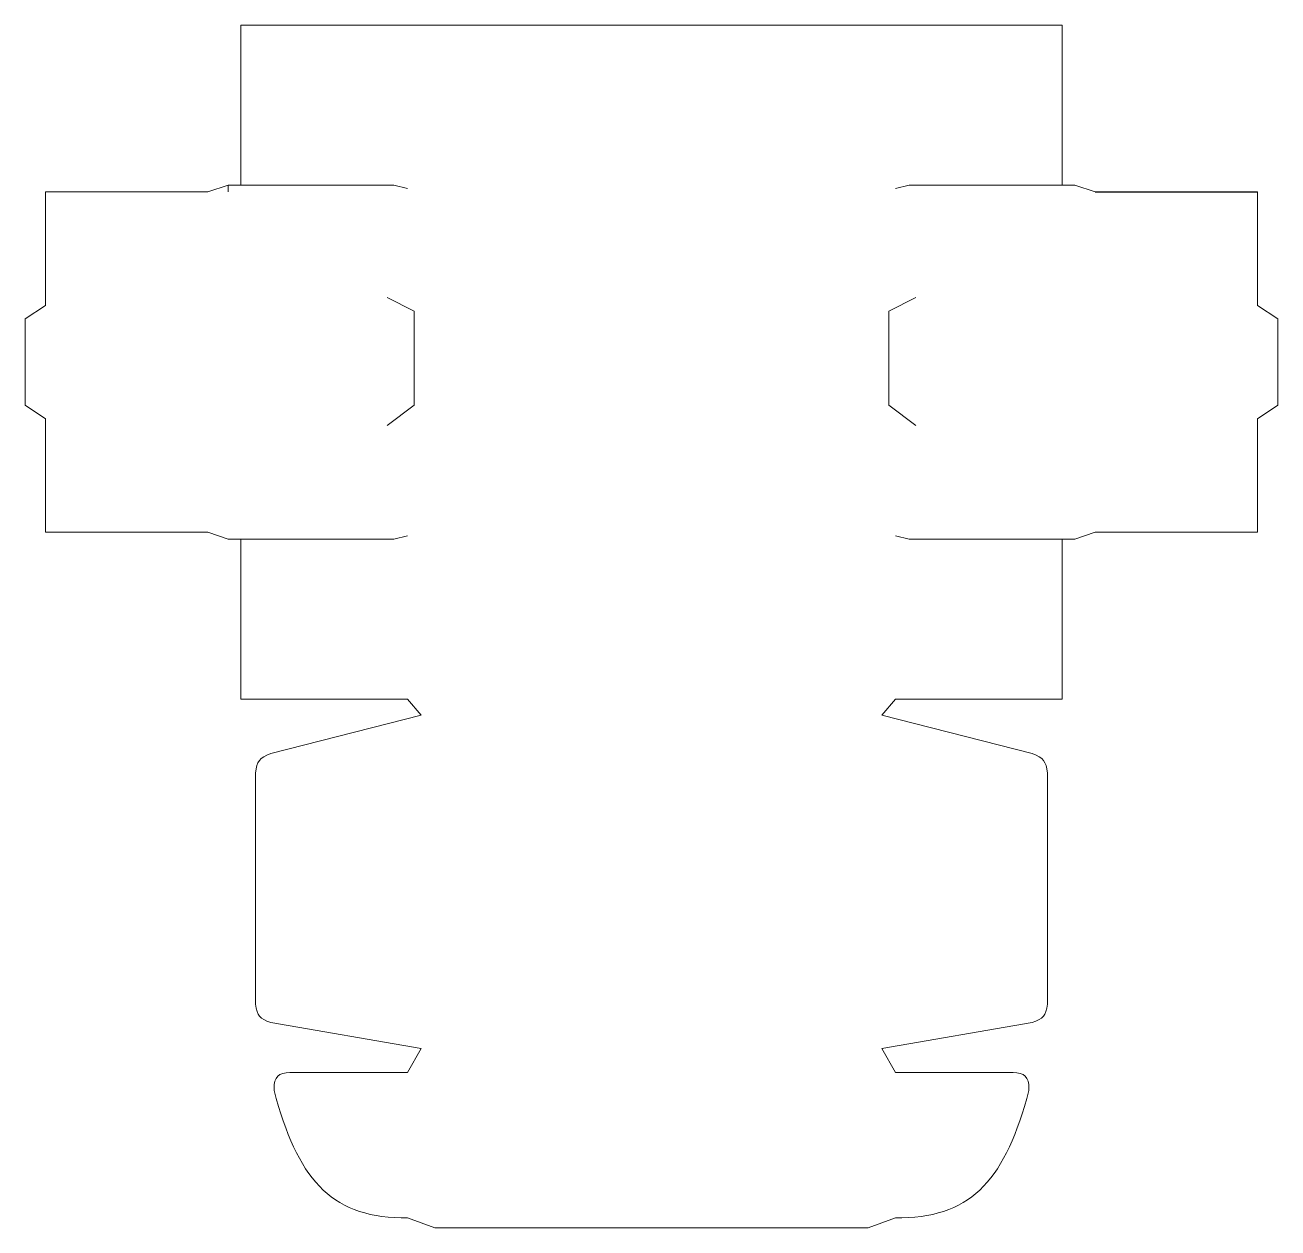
# Model space of a CAD drawing. Header units: millimetres. Extents: x -444 to 96, y -414 to 105.
import ezdxf

# ---------------------------------------------------------------- set-up
doc = ezdxf.new("R2010")
doc.units = ezdxf.units.MM
doc.header["$MEASUREMENT"] = 0

msp = doc.modelspace()

# ---------------------------------------------------------------- linework, layer by layer
msp.add_line((17.63, 33.1), (87.63, 33.1))
at = {"lineweight": 20}
for points in [[(-337.97, -209.11), (-273.14, -192.56), (-279.01, -185.71), (-350.97, -185.71), (-350.97, -116.69), (-356.35, -116.69), (-365.17, -113.75), (-435.17, -113.75), (-435.17, -64.8), (-443.98, -58.93), (-443.98, -21.72), (-435.17, -15.85), (-435.17, 33.1), (-365.17, 33.1), (-356.35, 36.04), (-350.97, 36.04), (-350.97, 105.06), (3.44, 105.06), (3.44, 36.04), (8.82, 36.04), (17.63, 33.1), (87.63, 33.1), (87.63, -15.85), (96.44, -21.72), (96.44, -58.93), (87.63, -64.8), (87.63, -113.75), (17.63, -113.75), (8.82, -116.69), (3.44, -116.69), (3.44, -185.71), (-68.52, -185.71), (-74.4, -192.56), (-9.57, -209.11)], [(-356.35, 33.1), (-356.35, 36.04)], [(-279.01, 34.57), (-284.89, 36.04), (-350.97, 36.04)], [(-68.52, 34.57), (-62.65, 36.04), (3.44, 36.04)], [(-287.82, -12.42), (-276.07, -18.3), (-276.07, -58.93), (-287.82, -67.74)], [(-59.71, -12.42), (-71.46, -18.3), (-71.46, -58.93), (-59.71, -67.74)], [(-279.01, -115.22), (-284.89, -116.69), (-350.97, -116.69)], [(-68.52, -115.22), (-62.65, -116.69), (3.44, -116.69)], [(-344.61, -217.66), (-344.61, -317.26)], [(-2.93, -217.66), (-2.93, -317.26)], [(-329.72, -346.76), (-279.01, -346.76), (-273.14, -336.48), (-337.97, -325.26)], [(-9.57, -325.26), (-74.4, -336.48), (-68.52, -346.76), (-17.81, -346.76)], [(-336.58, -354.59), (-336.58, -353.61)], [(-10.96, -353.61), (-10.96, -354.59)], [(-65.78, -409.42), (-68.52, -409.42), (-80.27, -413.82), (-267.26, -413.82), (-279.01, -409.42), (-281.75, -409.42)]]:
    msp.add_lwpolyline(points, dxfattribs=at)
for points in [[(-344.61, -217.66), (-343.87, -212.3), (-342.98, -211.15), (-337.97, -209.11)], [(-9.57, -209.11), (-4.56, -211.15), (-3.67, -212.3), (-2.93, -217.66)], [(-337.97, -325.26), (-342.84, -323.45), (-343.73, -322.38), (-344.61, -317.26)], [(-2.93, -317.26), (-3.8, -322.38), (-4.69, -323.45), (-9.57, -325.26)], [(-336.58, -353.61), (-336.58, -348.77), (-334.57, -346.76), (-329.72, -346.76)], [(-17.81, -346.76), (-12.96, -346.76), (-10.96, -348.77), (-10.96, -353.61)], [(-336.58, -354.59), (-326.54, -392.04), (-312.76, -408.88), (-281.75, -409.42)], [(-10.96, -354.59), (-20.99, -392.04), (-34.77, -408.88), (-65.78, -409.42)]]:
    msp.add_open_spline(points, degree=3, dxfattribs=at)

doc.saveas('drawing.dxf')
